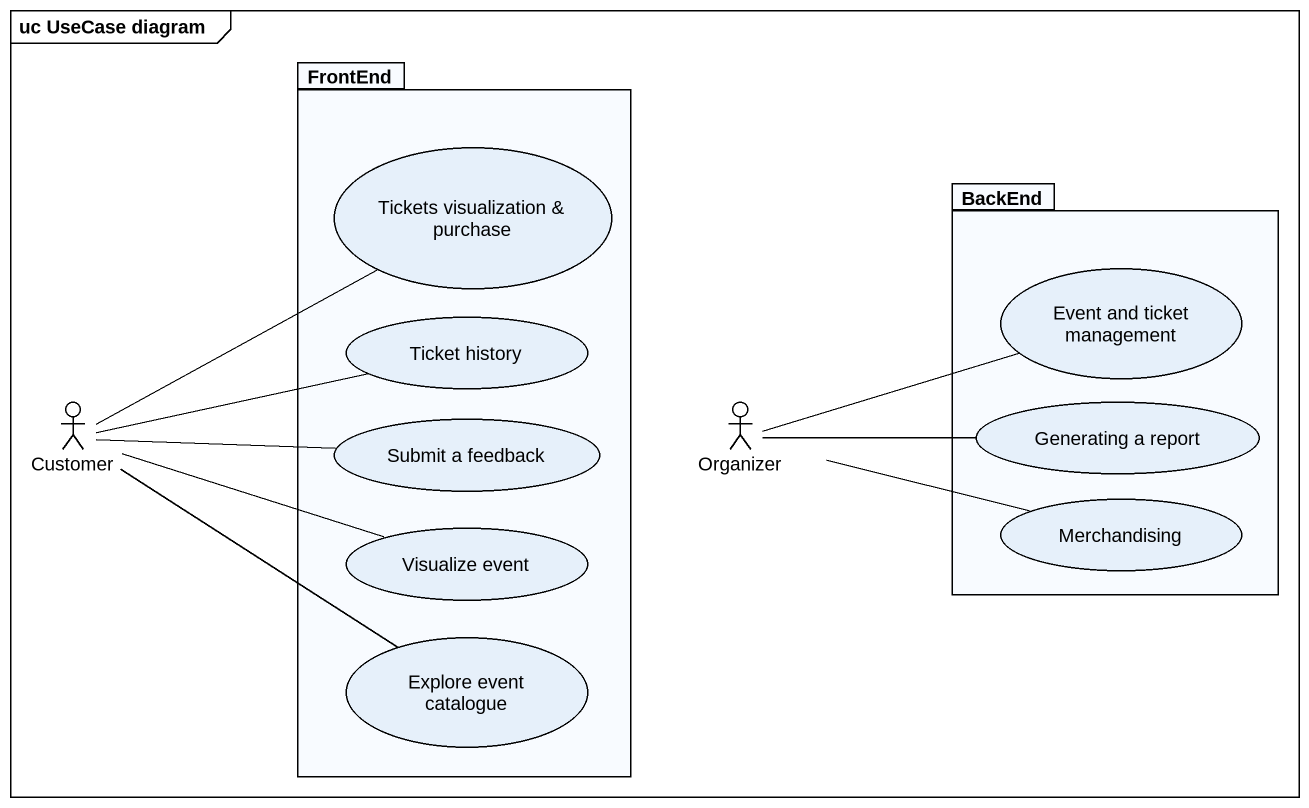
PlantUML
@startuml
mainframe uc UseCase diagram
package FrontEnd {
  usecase "Tickets visualization & purchase" as Tickets_visualization
  usecase "Ticket history" as Ticket_history
  usecase "Submit a feedback" as Submit_a_feedback
  usecase "Visualize event" as Visualize_event
  usecase "Explore event catalogue" as Explore_event_catalogue
}
package BackEnd {
  usecase "Event and ticket management" as Event_and_ticket_management
  usecase "Generating a report" as Generating_a_report
  usecase Merchandising
}
actor Customer
actor Organizer
Customer -right- Tickets_visualization
Customer -right- Ticket_history
Customer -right- Submit_a_feedback
Customer -right- Visualize_event
Customer -- Explore_event_catalogue
Organizer -right- Event_and_ticket_management
Organizer -right- Generating_a_report
Organizer -right- Merchandising
@enduml
